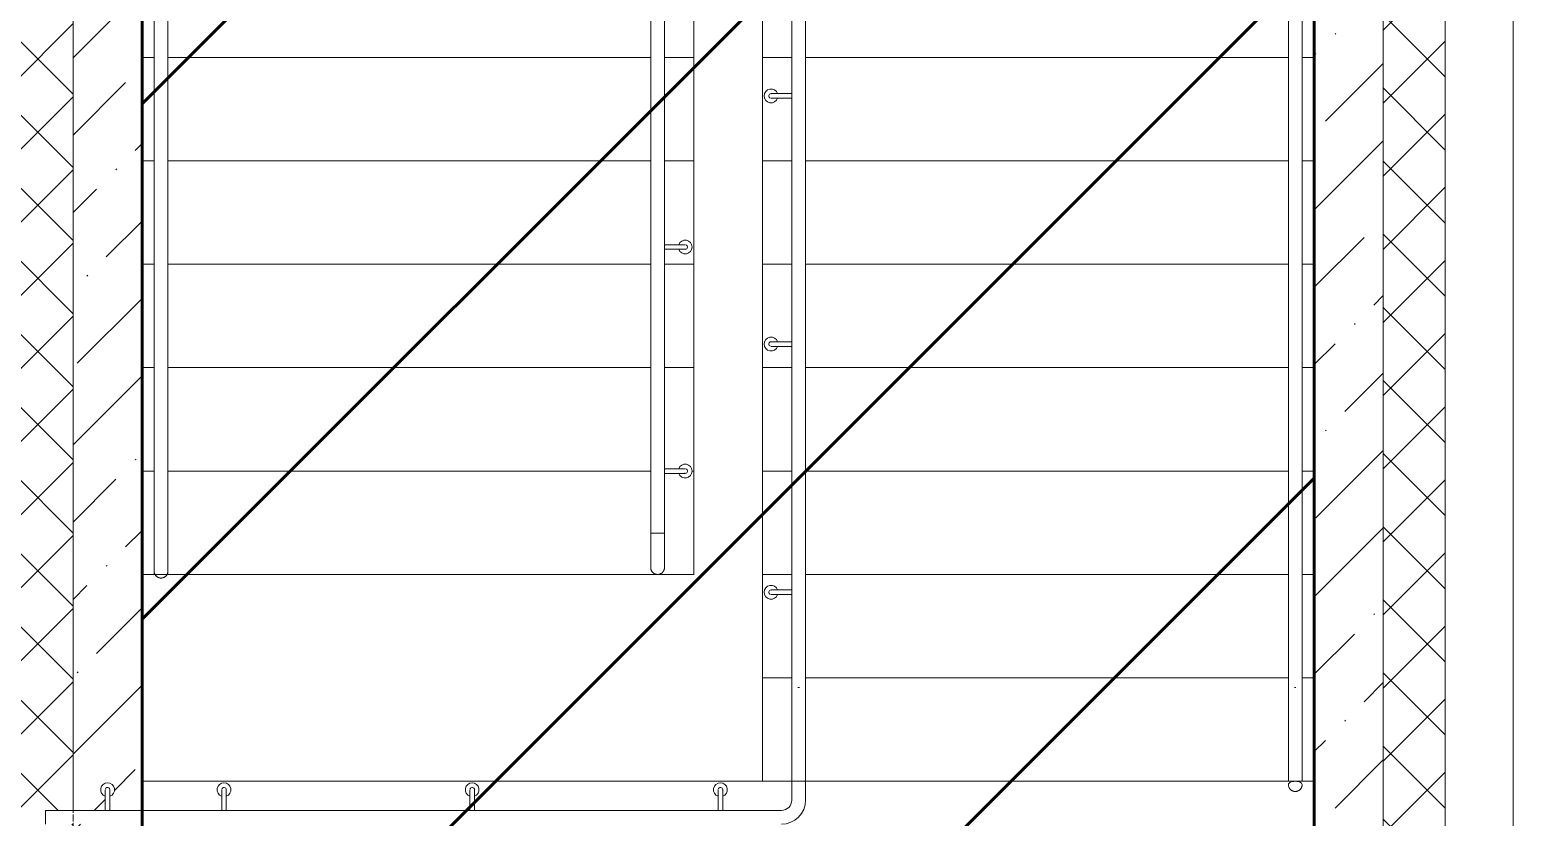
# Model space of a CAD drawing. Header units: millimetres. Extents: x -56773 to 323062, y -262288 to 76460.
# Drawn here: x 77701 to 82005, y -245513 to -243228 of the extents above; entities that cross this region are included whole.
import ezdxf

# ---------------------------------------------------------------- set-up
doc = ezdxf.new("R2010")
doc.units = ezdxf.units.MM
doc.linetypes.add('ADSK_Линия сетки', pattern=[25, 20, -2.5, 0, -2.5])
for name, color, linetype, lineweight in [('1.1) Шлифовка потолка', 5, 'Continuous', 60), ('Лестницы', 7, 'Continuous', 9), ('Ограждение', 7, 'Continuous', 9), ('Оси', 7, 'Continuous', 9), ('Панели витража', 7, 'Continuous', 9), ('Стены наружные', 7, 'Continuous', 18), ('Стены несущие', 7, 'Continuous', 30), ('Стены отделка', 7, 'Continuous', 30)]:
    doc.layers.add(name, color=color, linetype=linetype, lineweight=lineweight)
pattern_1 = [(45, (69027.24, -250313.7), (84.1895, 308.696), [396.875, -79.375, 3.353, -76.022])]
pattern_2 = [(45, (69027.24, -250313.7), (-106.066, 106.066), []), (135, (69027.24, -250313.7), (-106.066, -106.066), [])]

# ---------------------------------------------------------------- blocks, each defined once
blk = doc.blocks.new('Ограждение - D40 доп поручень 700-V51-План выхода на кровлю_')
at = {"layer": 'Ограждение'}
for p, q in [((-26.7, 6.7), (-60.9, 6.7)), ((-60, -6.7), (-26.7, -6.7)), ((-26.7, -6.7), (-20, -6.7))]:
    blk.add_line(p, q, dxfattribs=at)
at = {"layer": 'Ограждение', "flags": 128}
for points in [[(0, 6.7), (0, 6.7), (-0.1, 6.7), (-0.2, 6.7), (-0.3, 6.7), (-0.5, 6.7), (-0.8, 6.7), (-1, 6.7), (-1.4, 6.7), (-1.7, 6.7), (-2.1, 6.7), (-2.5, 6.7), (-3, 6.7), (-3.5, 6.7), (-4.1, 6.7), (-4.7, 6.7), (-5.3, 6.7), (-5.9, 6.7), (-6.6, 6.7), (-7.3, 6.7), (-8.1, 6.7), (-8.9, 6.7), (-9.7, 6.7), (-10.5, 6.7), (-11.4, 6.7), (-12.3, 6.7), (-13.2, 6.7), (-14.1, 6.7), (-15, 6.7), (-16, 6.7), (-17, 6.7), (-18, 6.7), (-19, 6.7), (-20, 6.7), (-21.1, 6.7), (-22.1, 6.7), (-23.2, 6.7), (-24.2, 6.7), (-25.3, 6.7), (-26.4, 6.7), (-26.7, 6.7)], [(-26.7, -6.7), (-25.6, -6.7), (-24.5, -6.7), (-23.5, -6.7), (-22.4, -6.7), (-21.4, -6.7), (-20.3, -6.7), (-19.3, -6.7), (-18.3, -6.7), (-17.3, -6.7), (-16.3, -6.7), (-15.3, -6.7), (-14.4, -6.7), (-13.4, -6.7), (-12.5, -6.7), (-11.6, -6.7), (-10.7, -6.7), (-9.9, -6.7), (-9.1, -6.7), (-8.3, -6.7), (-7.5, -6.7), (-6.8, -6.7), (-6.1, -6.7), (-5.5, -6.7), (-4.8, -6.7), (-4.2, -6.7), (-3.7, -6.7), (-3.1, -6.7), (-2.7, -6.7), (-2.2, -6.7), (-1.8, -6.7), (-1.4, -6.7), (-1.1, -6.7), (-0.8, -6.7), (-0.6, -6.7), (-0.4, -6.7), (-0.2, -6.7), (-0.1, -6.7), (0, -6.7), (0, -6.7)]]:
    blk.add_lwpolyline(points, dxfattribs=at)
at = {"layer": 'Ограждение'}
for radius, start, end in [(20, 360, 160.3657), (6.67, 90, 105), (6.67, 285, 90), (20, 199.6343, 360)]:
    blk.add_arc((0, 0), radius, start, end, dxfattribs=at)
blk = doc.blocks.new('Ограждение - D40 доп поручень 700-V52-План выхода на кровлю_')
at = {"layer": 'Ограждение'}
for p, q in [((-26.7, 6.7), (-60, 6.7)), ((-60, -6.7), (-26.7, -6.7))]:
    blk.add_line(p, q, dxfattribs=at)
at = {"layer": 'Ограждение', "flags": 128}
for points in [[(0, 6.7), (0, 6.7), (-0.1, 6.7), (-0.2, 6.7), (-0.3, 6.7), (-0.5, 6.7), (-0.8, 6.7), (-1, 6.7), (-1.4, 6.7), (-1.7, 6.7), (-2.1, 6.7), (-2.5, 6.7), (-3, 6.7), (-3.5, 6.7), (-4.1, 6.7), (-4.7, 6.7), (-5.3, 6.7), (-5.9, 6.7), (-6.6, 6.7), (-7.3, 6.7), (-8.1, 6.7), (-8.9, 6.7), (-9.7, 6.7), (-10.5, 6.7), (-11.4, 6.7), (-12.3, 6.7), (-13.2, 6.7), (-14.1, 6.7), (-15, 6.7), (-16, 6.7), (-17, 6.7), (-18, 6.7), (-19, 6.7), (-20, 6.7), (-21.1, 6.7), (-22.1, 6.7), (-23.2, 6.7), (-24.2, 6.7), (-25.3, 6.7), (-26.4, 6.7), (-26.7, 6.7)], [(-26.7, -6.7), (-25.6, -6.7), (-24.5, -6.7), (-23.5, -6.7), (-22.4, -6.7), (-21.4, -6.7), (-20.3, -6.7), (-19.3, -6.7), (-18.3, -6.7), (-17.3, -6.7), (-16.3, -6.7), (-15.3, -6.7), (-14.4, -6.7), (-13.4, -6.7), (-12.5, -6.7), (-11.6, -6.7), (-10.7, -6.7), (-9.9, -6.7), (-9.1, -6.7), (-8.3, -6.7), (-7.5, -6.7), (-6.8, -6.7), (-6.1, -6.7), (-5.5, -6.7), (-4.8, -6.7), (-4.2, -6.7), (-3.7, -6.7), (-3.1, -6.7), (-2.7, -6.7), (-2.2, -6.7), (-1.8, -6.7), (-1.4, -6.7), (-1.1, -6.7), (-0.8, -6.7), (-0.6, -6.7), (-0.4, -6.7), (-0.2, -6.7), (-0.1, -6.7), (0, -6.7), (0, -6.7)]]:
    blk.add_lwpolyline(points, dxfattribs=at)
at = {"layer": 'Ограждение'}
for radius, start, end in [(20, 360, 160.3657), (6.67, 90, 105), (6.67, 31.8122, 90), (6.67, 285, 30), (20, 199.6343, 360)]:
    blk.add_arc((0, 0), radius, start, end, dxfattribs=at)
blk = doc.blocks.new('Ограждение - D40 доп поручень 700-V46-План выхода на кровлю_')
at = {"layer": 'Ограждение'}
for p, q in [((-26.7, 6.7), (-60, 6.7)), ((-60, -6.7), (-26.7, -6.7)), ((-26.7, -6.7), (-20, -6.7))]:
    blk.add_line(p, q, dxfattribs=at)
at = {"layer": 'Ограждение', "flags": 128}
for points in [[(0, 6.7), (0, 6.7), (-0.1, 6.7), (-0.2, 6.7), (-0.3, 6.7), (-0.5, 6.7), (-0.8, 6.7), (-1, 6.7), (-1.4, 6.7), (-1.7, 6.7), (-2.1, 6.7), (-2.5, 6.7), (-3, 6.7), (-3.5, 6.7), (-4.1, 6.7), (-4.7, 6.7), (-5.3, 6.7), (-5.9, 6.7), (-6.6, 6.7), (-7.3, 6.7), (-8.1, 6.7), (-8.9, 6.7), (-9.7, 6.7), (-10.5, 6.7), (-11.4, 6.7), (-12.3, 6.7), (-13.2, 6.7), (-14.1, 6.7), (-15, 6.7), (-16, 6.7), (-17, 6.7), (-18, 6.7), (-19, 6.7), (-20, 6.7), (-21.1, 6.7), (-22.1, 6.7), (-23.2, 6.7), (-24.2, 6.7), (-25.3, 6.7), (-26.4, 6.7), (-26.7, 6.7)], [(-26.7, -6.7), (-25.6, -6.7), (-24.5, -6.7), (-23.5, -6.7), (-22.4, -6.7), (-21.4, -6.7), (-20.3, -6.7), (-19.3, -6.7), (-18.3, -6.7), (-17.3, -6.7), (-16.3, -6.7), (-15.3, -6.7), (-14.4, -6.7), (-13.4, -6.7), (-12.5, -6.7), (-11.6, -6.7), (-10.7, -6.7), (-9.9, -6.7), (-9.1, -6.7), (-8.3, -6.7), (-7.5, -6.7), (-6.8, -6.7), (-6.1, -6.7), (-5.5, -6.7), (-4.8, -6.7), (-4.2, -6.7), (-3.7, -6.7), (-3.1, -6.7), (-2.7, -6.7), (-2.2, -6.7), (-1.8, -6.7), (-1.4, -6.7), (-1.1, -6.7), (-0.8, -6.7), (-0.6, -6.7), (-0.4, -6.7), (-0.2, -6.7), (-0.1, -6.7), (0, -6.7), (0, -6.7)]]:
    blk.add_lwpolyline(points, dxfattribs=at)
at = {"layer": 'Ограждение'}
for radius, start, end in [(20, 360, 160.3657), (6.67, 90, 105), (6.67, 285, 90), (20, 199.6343, 360)]:
    blk.add_arc((0, 0), radius, start, end, dxfattribs=at)
blk = doc.blocks.new('Ограждение - D40 доп поручень 700-3275317-План выхода на кровлю_')
at = {"layer": 'Ограждение'}
for p, q in [((-26.7, 6.7), (-60, 6.7)), ((-60, -6.7), (-26.7, -6.7)), ((-26.7, -6.7), (-20, -6.7))]:
    blk.add_line(p, q, dxfattribs=at)
at = {"layer": 'Ограждение', "flags": 128}
for points in [[(0, 6.7), (0, 6.7), (-0.1, 6.7), (-0.2, 6.7), (-0.3, 6.7), (-0.5, 6.7), (-0.8, 6.7), (-1, 6.7), (-1.4, 6.7), (-1.7, 6.7), (-2.1, 6.7), (-2.5, 6.7), (-3, 6.7), (-3.5, 6.7), (-4.1, 6.7), (-4.7, 6.7), (-5.3, 6.7), (-5.9, 6.7), (-6.6, 6.7), (-7.3, 6.7), (-8.1, 6.7), (-8.9, 6.7), (-9.7, 6.7), (-10.5, 6.7), (-11.4, 6.7), (-12.3, 6.7), (-13.2, 6.7), (-14.1, 6.7), (-15, 6.7), (-16, 6.7), (-17, 6.7), (-18, 6.7), (-19, 6.7), (-20, 6.7), (-21.1, 6.7), (-22.1, 6.7), (-23.2, 6.7), (-24.2, 6.7), (-25.3, 6.7), (-26.4, 6.7), (-26.7, 6.7)], [(-26.7, -6.7), (-25.6, -6.7), (-24.5, -6.7), (-23.5, -6.7), (-22.4, -6.7), (-21.4, -6.7), (-20.3, -6.7), (-19.3, -6.7), (-18.3, -6.7), (-17.3, -6.7), (-16.3, -6.7), (-15.3, -6.7), (-14.4, -6.7), (-13.4, -6.7), (-12.5, -6.7), (-11.6, -6.7), (-10.7, -6.7), (-9.9, -6.7), (-9.1, -6.7), (-8.3, -6.7), (-7.5, -6.7), (-6.8, -6.7), (-6.1, -6.7), (-5.5, -6.7), (-4.8, -6.7), (-4.2, -6.7), (-3.7, -6.7), (-3.1, -6.7), (-2.7, -6.7), (-2.2, -6.7), (-1.8, -6.7), (-1.4, -6.7), (-1.1, -6.7), (-0.8, -6.7), (-0.6, -6.7), (-0.4, -6.7), (-0.2, -6.7), (-0.1, -6.7), (0, -6.7), (0, -6.7)]]:
    blk.add_lwpolyline(points, dxfattribs=at)
at = {"layer": 'Ограждение'}
for radius, start, end in [(20, 360, 160.3657), (6.67, 90, 105), (6.67, 285, 90), (20, 199.6343, 360)]:
    blk.add_arc((0, 0), radius, start, end, dxfattribs=at)
blk = doc.blocks.new('Ограждение - D40 доп поручень 700-3275319-План выхода на кровлю_')
at = {"layer": 'Ограждение'}
for p, q in [((-26.7, 6.7), (-60, 6.7)), ((-60, -6.7), (-26.7, -6.7)), ((-26.7, -6.7), (-20, -6.7))]:
    blk.add_line(p, q, dxfattribs=at)
at = {"layer": 'Ограждение', "flags": 128}
for points in [[(0, 6.7), (0, 6.7), (-0.1, 6.7), (-0.2, 6.7), (-0.3, 6.7), (-0.5, 6.7), (-0.8, 6.7), (-1, 6.7), (-1.4, 6.7), (-1.7, 6.7), (-2.1, 6.7), (-2.5, 6.7), (-3, 6.7), (-3.5, 6.7), (-4.1, 6.7), (-4.7, 6.7), (-5.3, 6.7), (-5.9, 6.7), (-6.6, 6.7), (-7.3, 6.7), (-8.1, 6.7), (-8.9, 6.7), (-9.7, 6.7), (-10.5, 6.7), (-11.4, 6.7), (-12.3, 6.7), (-13.2, 6.7), (-14.1, 6.7), (-15, 6.7), (-16, 6.7), (-17, 6.7), (-18, 6.7), (-19, 6.7), (-20, 6.7), (-21.1, 6.7), (-22.1, 6.7), (-23.2, 6.7), (-24.2, 6.7), (-25.3, 6.7), (-26.4, 6.7), (-26.7, 6.7)], [(-26.7, -6.7), (-25.6, -6.7), (-24.5, -6.7), (-23.5, -6.7), (-22.4, -6.7), (-21.4, -6.7), (-20.3, -6.7), (-19.3, -6.7), (-18.3, -6.7), (-17.3, -6.7), (-16.3, -6.7), (-15.3, -6.7), (-14.4, -6.7), (-13.4, -6.7), (-12.5, -6.7), (-11.6, -6.7), (-10.7, -6.7), (-9.9, -6.7), (-9.1, -6.7), (-8.3, -6.7), (-7.5, -6.7), (-6.8, -6.7), (-6.1, -6.7), (-5.5, -6.7), (-4.8, -6.7), (-4.2, -6.7), (-3.7, -6.7), (-3.1, -6.7), (-2.7, -6.7), (-2.2, -6.7), (-1.8, -6.7), (-1.4, -6.7), (-1.1, -6.7), (-0.8, -6.7), (-0.6, -6.7), (-0.4, -6.7), (-0.2, -6.7), (-0.1, -6.7), (0, -6.7), (0, -6.7)]]:
    blk.add_lwpolyline(points, dxfattribs=at)
at = {"layer": 'Ограждение'}
for radius, start, end in [(20, 360, 160.3657), (6.67, 90, 105), (6.67, 285, 90), (20, 199.6343, 360)]:
    blk.add_arc((0, 0), radius, start, end, dxfattribs=at)
blk = doc.blocks.new('Ограждение - D40 доп поручень 700-3275311-План выхода на кровлю_')
at = {"layer": 'Ограждение'}
for p, q in [((-26.7, 6.7), (-60, 6.7)), ((-60, -6.7), (-26.7, -6.7)), ((-26.7, -6.7), (-20, -6.7))]:
    blk.add_line(p, q, dxfattribs=at)
at = {"layer": 'Ограждение', "flags": 128}
for points in [[(0, 6.7), (0, 6.7), (-0.1, 6.7), (-0.2, 6.7), (-0.3, 6.7), (-0.5, 6.7), (-0.8, 6.7), (-1, 6.7), (-1.4, 6.7), (-1.7, 6.7), (-2.1, 6.7), (-2.5, 6.7), (-3, 6.7), (-3.5, 6.7), (-4.1, 6.7), (-4.7, 6.7), (-5.3, 6.7), (-5.9, 6.7), (-6.6, 6.7), (-7.3, 6.7), (-8.1, 6.7), (-8.9, 6.7), (-9.7, 6.7), (-10.5, 6.7), (-11.4, 6.7), (-12.3, 6.7), (-13.2, 6.7), (-14.1, 6.7), (-15, 6.7), (-16, 6.7), (-17, 6.7), (-18, 6.7), (-19, 6.7), (-20, 6.7), (-21.1, 6.7), (-22.1, 6.7), (-23.2, 6.7), (-24.2, 6.7), (-25.3, 6.7), (-26.4, 6.7), (-26.7, 6.7)], [(-26.7, -6.7), (-25.6, -6.7), (-24.5, -6.7), (-23.5, -6.7), (-22.4, -6.7), (-21.4, -6.7), (-20.3, -6.7), (-19.3, -6.7), (-18.3, -6.7), (-17.3, -6.7), (-16.3, -6.7), (-15.3, -6.7), (-14.4, -6.7), (-13.4, -6.7), (-12.5, -6.7), (-11.6, -6.7), (-10.7, -6.7), (-9.9, -6.7), (-9.1, -6.7), (-8.3, -6.7), (-7.5, -6.7), (-6.8, -6.7), (-6.1, -6.7), (-5.5, -6.7), (-4.8, -6.7), (-4.2, -6.7), (-3.7, -6.7), (-3.1, -6.7), (-2.7, -6.7), (-2.2, -6.7), (-1.8, -6.7), (-1.4, -6.7), (-1.1, -6.7), (-0.8, -6.7), (-0.6, -6.7), (-0.4, -6.7), (-0.2, -6.7), (-0.1, -6.7), (0, -6.7), (0, -6.7)]]:
    blk.add_lwpolyline(points, dxfattribs=at)
at = {"layer": 'Ограждение'}
for radius, start, end in [(20, 360, 160.3657), (6.67, 90, 105), (6.67, 285, 90), (20, 199.6343, 360)]:
    blk.add_arc((0, 0), radius, start, end, dxfattribs=at)
blk = doc.blocks.new('Ограждение - D40 доп поручень 700-V45-План выхода на кровлю_')
at = {"layer": 'Ограждение'}
for p, q in [((-26.7, 6.7), (-60, 6.7)), ((-60, -6.7), (-26.7, -6.7)), ((-26.7, -6.7), (-20, -6.7))]:
    blk.add_line(p, q, dxfattribs=at)
at = {"layer": 'Ограждение', "flags": 128}
for points in [[(0, 6.7), (0, 6.7), (-0.1, 6.7), (-0.2, 6.7), (-0.3, 6.7), (-0.5, 6.7), (-0.8, 6.7), (-1, 6.7), (-1.4, 6.7), (-1.7, 6.7), (-2.1, 6.7), (-2.5, 6.7), (-3, 6.7), (-3.5, 6.7), (-4.1, 6.7), (-4.7, 6.7), (-5.3, 6.7), (-5.9, 6.7), (-6.6, 6.7), (-7.3, 6.7), (-8.1, 6.7), (-8.9, 6.7), (-9.7, 6.7), (-10.5, 6.7), (-11.4, 6.7), (-12.3, 6.7), (-13.2, 6.7), (-14.1, 6.7), (-15, 6.7), (-16, 6.7), (-17, 6.7), (-18, 6.7), (-19, 6.7), (-20, 6.7), (-21.1, 6.7), (-22.1, 6.7), (-23.2, 6.7), (-24.2, 6.7), (-25.3, 6.7), (-26.4, 6.7), (-26.7, 6.7)], [(-26.7, -6.7), (-25.6, -6.7), (-24.5, -6.7), (-23.5, -6.7), (-22.4, -6.7), (-21.4, -6.7), (-20.3, -6.7), (-19.3, -6.7), (-18.3, -6.7), (-17.3, -6.7), (-16.3, -6.7), (-15.3, -6.7), (-14.4, -6.7), (-13.4, -6.7), (-12.5, -6.7), (-11.6, -6.7), (-10.7, -6.7), (-9.9, -6.7), (-9.1, -6.7), (-8.3, -6.7), (-7.5, -6.7), (-6.8, -6.7), (-6.1, -6.7), (-5.5, -6.7), (-4.8, -6.7), (-4.2, -6.7), (-3.7, -6.7), (-3.1, -6.7), (-2.7, -6.7), (-2.2, -6.7), (-1.8, -6.7), (-1.4, -6.7), (-1.1, -6.7), (-0.8, -6.7), (-0.6, -6.7), (-0.4, -6.7), (-0.2, -6.7), (-0.1, -6.7), (0, -6.7), (0, -6.7)]]:
    blk.add_lwpolyline(points, dxfattribs=at)
at = {"layer": 'Ограждение'}
for radius, start, end in [(20, 360, 160.3657), (6.67, 90, 105), (6.67, 285, 90), (20, 199.6343, 360)]:
    blk.add_arc((0, 0), radius, start, end, dxfattribs=at)
blk = doc.blocks.new('Ограждение - Ограждение-3082659-План выхода на кровлю_')
at = {"extrusion": (0, 0, -1), "zscale": -1}
for name, p in [('Ограждение - D40 доп поручень 700-3275317-План выхода на кровлю_', (-10824.6, 6893.4)), ('Ограждение - D40 доп поручень 700-3275319-План выхода на кровлю_', (-10824.6, 6173.4)), ('Ограждение - D40 доп поручень 700-3275311-План выхода на кровлю_', (-10824.6, 5453.4))]:
    blk.add_blockref(name, p, dxfattribs=at)
for name, p, rotation in [('Ограждение - D40 доп поручень 700-V46-План выхода на кровлю_', (-10575.4, 6455), 180), ('Ограждение - D40 доп поручень 700-V51-План выхода на кровлю_', (-10575.4, 5805), 180), ('Ограждение - D40 доп поручень 700-V52-План выхода на кровлю_', (-8900, 4880.4), 90.0000000000001), ('Ограждение - D40 доп поручень 700-V45-План выхода на кровлю_', (-9237.6, 4880.4), 90.0000000000001), ('Ограждение - D40 доп поручень 700-V45-План выхода на кровлю_', (-9957.6, 4880.4), 90.0000000000001), ('Ограждение - D40 доп поручень 700-V45-План выхода на кровлю_', (-10677.6, 4880.4), 90.0000000000001)]:
    blk.add_blockref(name, p, dxfattribs=dict(at, rotation=rotation))
blk = doc.blocks.new('Системная панель - 1_Алюминиевая панель RAL 1013-1387244-План выхода на кровлю_')
at = {"layer": 'Панели витража', "lineweight": 18}
blk.add_line((4390, 2.5), (-4390, 2.5), dxfattribs=at)
blk = doc.blocks.new('Тип перил - Перила_Внутренний_-3275139-План выхода на кровлю_')
at = {"layer": 'Ограждение'}
for p, q in [((9035, 9403.4), (9035, 5505)), ((9075, 5505), (9075, 9403.4)), ((12325, 9405), (12325, 5136.2)), ((12365, 5136.2), (12365, 9405)), ((12342.9, 5177.5), (12347.1, 5177.5))]:
    blk.add_line(p, q, dxfattribs=at)
at = {"layer": 'Ограждение', "flags": 128}
blk.add_lwpolyline([(9057, 5505), (9055, 5505), (9053, 5505)], dxfattribs=at)
blk = doc.blocks.new('Тип перил - D40-V60-План выхода на кровлю_')
at = {"layer": 'Ограждение', "flags": 128}
for points in [[(9035, 5514.6), (9035.1, 5513), (9035.3, 5511.3), (9035.6, 5509.8), (9036, 5508.3), (9036.6, 5506.9), (9037.2, 5505.6), (9037.8, 5504.4), (9038.5, 5503.3), (9039.2, 5502.3), (9040, 5501.4), (9040.7, 5500.6), (9041.4, 5499.9), (9042.1, 5499.3), (9042.8, 5498.8), (9043.5, 5498.3), (9044.1, 5497.8), (9044.8, 5497.4), (9045.4, 5497.1), (9046, 5496.8), (9046.5, 5496.5), (9047.1, 5496.2), (9047.6, 5496), (9048.1, 5495.8), (9048.6, 5495.7), (9049.1, 5495.5), (9049.6, 5495.4), (9050, 5495.2), (9050.5, 5495.1), (9050.9, 5495), (9051.3, 5494.9), (9051.7, 5494.9), (9052.1, 5494.8), (9052.5, 5494.8), (9052.9, 5494.7), (9053.3, 5494.7), (9053.7, 5494.6), (9054.1, 5494.6), (9054.5, 5494.6), (9054.9, 5494.6), (9055, 5494.6)], [(9075, 5514.6), (9074.9, 5513), (9074.7, 5511.3), (9074.4, 5509.8), (9074, 5508.3), (9073.4, 5506.9), (9072.8, 5505.6), (9072.2, 5504.4), (9071.5, 5503.3), (9070.8, 5502.3), (9070, 5501.4), (9069.3, 5500.6), (9068.6, 5499.9), (9067.9, 5499.3), (9067.2, 5498.8), (9066.5, 5498.3), (9065.9, 5497.8), (9065.2, 5497.4), (9064.6, 5497.1), (9064, 5496.8), (9063.5, 5496.5), (9062.9, 5496.2), (9062.4, 5496), (9061.9, 5495.8), (9061.4, 5495.7), (9060.9, 5495.5), (9060.4, 5495.4), (9060, 5495.2), (9059.5, 5495.1), (9059.1, 5495), (9058.7, 5494.9), (9058.3, 5494.9), (9057.9, 5494.8), (9057.5, 5494.8), (9057.1, 5494.7), (9056.7, 5494.7), (9056.3, 5494.6), (9055.9, 5494.6), (9055.5, 5494.6), (9055.1, 5494.6), (9055, 5494.6)]]:
    blk.add_lwpolyline(points, dxfattribs=at)
blk = doc.blocks.new('Тип перил - Перила_Внутренний_-V61-План выхода на кровлю_')
at = {"layer": 'Ограждение'}
for p, q in [((9035, 5505), (9035, 9393.7)), ((9075, 5505), (9075, 9393.7)), ((12325, 9405), (12325, 4905)), ((12365, 9405), (12365, 4905)), ((9035, 5505), (9075, 5505)), ((12365, 4905), (12325, 4905))]:
    blk.add_line(p, q, dxfattribs=at)
blk = doc.blocks.new('Тип перил - D40-V62-План выхода на кровлю_')
at = {"layer": 'Ограждение'}
blk.add_line((9047.6, 5496), (9048.1, 5495.8), dxfattribs=at)
at = {"layer": 'Ограждение', "flags": 128}
for points in [[(9037.8, 5504.4), (9038.5, 5503.3), (9039.2, 5502.3), (9040, 5501.4), (9040.7, 5500.6), (9041.4, 5499.9), (9042.1, 5499.3), (9042.8, 5498.8), (9043.5, 5498.3), (9044.1, 5497.8), (9044.8, 5497.4), (9045.4, 5497.1), (9046, 5496.8), (9046.5, 5496.5), (9047.1, 5496.2)], [(9050.5, 5495.1), (9050.9, 5495), (9051.3, 5494.9), (9051.7, 5494.9), (9052.1, 5494.8), (9052.5, 5494.8), (9052.9, 5494.7), (9053.3, 5494.7), (9053.7, 5494.6), (9054.1, 5494.6), (9054.5, 5494.6), (9054.9, 5494.6), (9055, 5494.6)], [(9072.2, 5504.4), (9071.5, 5503.3), (9070.8, 5502.3), (9070, 5501.4), (9069.3, 5500.6), (9068.6, 5499.9), (9067.9, 5499.3), (9067.2, 5498.8), (9066.5, 5498.3), (9065.9, 5497.8), (9065.2, 5497.4), (9064.6, 5497.1), (9064, 5496.8), (9063.5, 5496.5), (9062.9, 5496.2), (9062.4, 5496), (9061.9, 5495.8), (9061.4, 5495.7), (9060.9, 5495.5), (9060.4, 5495.4), (9060, 5495.2), (9059.5, 5495.1), (9059.1, 5495), (9058.7, 5494.9), (9058.3, 5494.9), (9057.9, 5494.8), (9057.5, 5494.8), (9057.1, 5494.7), (9056.7, 5494.7), (9056.3, 5494.6), (9055.9, 5494.6), (9055.5, 5494.6), (9055.1, 5494.6), (9055, 5494.6)]]:
    blk.add_lwpolyline(points, dxfattribs=at)
blk = doc.blocks.new('Тип перил - D40-V59-План выхода на кровлю_')
at = {"layer": 'Ограждение', "flags": 128}
for points in [[(45525, 4895.3), (45525.1, 4893.7), (45525.3, 4892), (45525.6, 4890.5), (45526, 4889), (45526.6, 4887.6), (45527.2, 4886.3), (45527.8, 4885.1), (45528.5, 4884), (45529.2, 4883), (45530, 4882.1), (45530.7, 4881.4), (45531.4, 4880.7), (45532.1, 4880), (45532.8, 4879.5), (45533.5, 4879), (45534.1, 4878.5), (45534.8, 4878.2), (45535.4, 4877.8), (45536, 4877.5), (45536.5, 4877.2), (45537.1, 4877), (45537.6, 4876.8), (45538.1, 4876.6), (45538.6, 4876.4), (45539.1, 4876.2), (45539.6, 4876.1), (45540, 4876), (45540.5, 4875.9), (45540.9, 4875.8), (45541.3, 4875.7), (45541.7, 4875.6), (45542.1, 4875.5), (45542.5, 4875.5), (45542.9, 4875.4), (45543.3, 4875.4), (45543.7, 4875.4), (45544.1, 4875.3), (45544.5, 4875.3), (45544.9, 4875.3), (45545, 4875.3)], [(45565, 4895.3), (45564.9, 4893.7), (45564.7, 4892), (45564.4, 4890.5), (45564, 4889), (45563.4, 4887.6), (45562.8, 4886.3), (45562.2, 4885.1), (45561.5, 4884), (45560.8, 4883), (45560, 4882.1), (45559.3, 4881.4), (45558.6, 4880.7), (45557.9, 4880), (45557.2, 4879.5), (45556.5, 4879), (45555.9, 4878.5), (45555.2, 4878.2), (45554.6, 4877.8), (45554, 4877.5), (45553.5, 4877.2), (45552.9, 4877), (45552.4, 4876.8), (45551.9, 4876.6), (45551.4, 4876.4), (45550.9, 4876.2), (45550.4, 4876.1), (45550, 4876), (45549.5, 4875.9), (45549.1, 4875.8), (45548.7, 4875.7), (45548.3, 4875.6), (45547.9, 4875.5), (45547.5, 4875.5), (45547.1, 4875.4), (45546.7, 4875.4), (45546.3, 4875.4), (45545.9, 4875.3), (45545.5, 4875.3), (45545.1, 4875.3), (45545, 4875.3)]]:
    blk.add_lwpolyline(points, dxfattribs=at)
at = {"layer": 'Ограждение'}
for start_param, end_param in [(1.570796, 3.343169), (6.103881, 7.853982)]:
    blk.add_ellipse((45545, 4895.3), major_axis=(20, 0), ratio=0.481919, start_param=start_param, end_param=end_param, dxfattribs=at)
blk = doc.blocks.new('Тип верхнего поручня - Верхний поручень_Внутренний_-3275219-План выхода на кровлю_')
at = {"layer": 'Ограждение'}
for p, q in [((10884.6, 9494), (10884.6, 5136.2)), ((10924.6, 5136.2), (10924.6, 9494)), ((10475.4, 9403.4), (10475.4, 5825.9)), ((10515.4, 5825.9), (10515.4, 9403.4)), ((10475.4, 5792.1), (10475.4, 5625)), ((10515.4, 5625), (10515.4, 5792.1)), ((10497.7, 5625), (10493.1, 5625)), ((10906.7, 5177.5), (10902.5, 5177.5))]:
    blk.add_line(p, q, dxfattribs=at)
at = {"layer": 'Ограждение', "flags": 128}
for points in [[(10475.4, 5792.1), (10475.4, 5794.9), (10475.4, 5797.7), (10475.4, 5800.5), (10475.4, 5803.3), (10475.4, 5806), (10475.4, 5808.8), (10475.4, 5811.5), (10475.4, 5814.1), (10475.4, 5816.8), (10475.4, 5819.4), (10475.4, 5821.9), (10475.4, 5824.5), (10475.4, 5825.9)], [(10515.4, 5825.9), (10515.4, 5823.4), (10515.4, 5820.9), (10515.4, 5818.3), (10515.4, 5815.7), (10515.4, 5813), (10515.4, 5810.3), (10515.4, 5807.6), (10515.4, 5804.9), (10515.4, 5802.1), (10515.4, 5799.3), (10515.4, 5796.5), (10515.4, 5793.7), (10515.4, 5792.1)]]:
    blk.add_lwpolyline(points, dxfattribs=at)
blk = doc.blocks.new('Тип верхнего поручня - D40 шаг 200-V64-План выхода на кровлю_')
at = {"layer": 'Ограждение'}
for p, q in [((0, 0), (0, 2.3)), ((0, -2.3), (0, 0))]:
    blk.add_line(p, q, dxfattribs=at)
at = {"layer": 'Ограждение', "flags": 128}
for points in [[(0, 20), (4, 20), (8, 20), (12, 20), (15.9, 20), (19.9, 20), (23.8, 20), (27.6, 20), (31.5, 20), (35.2, 20), (38.9, 20), (42.6, 20), (46.2, 20), (49.7, 20), (53.1, 20), (56.5, 20), (59.7, 20), (62.9, 20), (65.9, 20), (68.9, 20), (71.7, 20), (74.5, 20), (77.1, 20), (79.6, 20), (81.9, 20), (84.1, 20), (86.2, 20), (88.2, 20), (90, 20), (91.7, 20), (93.2, 20), (94.6, 20), (95.8, 20), (96.9, 20), (97.8, 20), (98.5, 20), (99.1, 20), (99.6, 20), (99.9, 20), (100, 20), (100, 20)], [(100, 20), (99.9, 20), (99.7, 20), (99.3, 20), (98.7, 20), (98, 20), (97.1, 20), (96.1, 20), (94.9, 20), (93.6, 20), (92.1, 20), (90.5, 20), (88.7, 20), (86.8, 20), (84.7, 20), (82.5, 20), (80.2, 20), (77.8, 20), (75.2, 20), (72.5, 20), (69.7, 20), (66.7, 20), (63.7, 20), (60.6, 20), (57.4, 20), (54, 20), (50.6, 20), (47.1, 20), (43.6, 20), (39.9, 20), (36.2, 20), (32.5, 20), (28.7, 20), (24.8, 20), (20.9, 20), (17, 20), (13, 20), (9.1, 20), (5.1, 20), (1.1, 20), (0, 20)], [(100, 20), (100.8, 20), (101.6, 19.9), (102.4, 19.9), (103.2, 19.7), (104, 19.6), (104.8, 19.4), (105.5, 19.2), (106.3, 19), (107, 18.7), (107.8, 18.4), (108.5, 18.1), (109.2, 17.7), (109.9, 17.4), (110.6, 16.9), (111.3, 16.5), (111.9, 16), (112.6, 15.6), (113.2, 15), (113.8, 14.5), (114.3, 13.9), (114.9, 13.3), (115.4, 12.7), (115.9, 12.1), (116.4, 11.5), (116.8, 10.8), (117.2, 10.1), (117.6, 9.4), (118, 8.7), (118.3, 8), (118.6, 7.2), (118.9, 6.5), (119.2, 5.7), (119.4, 5), (119.6, 4.2), (119.7, 3.4), (119.8, 2.6), (119.9, 1.8), (120, 1), (120, 0.2), (120, 0)], [(120, 0), (120, -0.8), (119.9, -1.6), (119.9, -2.4), (119.7, -3.2), (119.6, -4), (119.4, -4.8), (119.2, -5.5), (119, -6.3), (118.7, -7), (118.4, -7.8), (118.1, -8.5), (117.7, -9.2), (117.4, -9.9), (116.9, -10.6), (116.5, -11.3), (116, -11.9), (115.6, -12.6), (115, -13.2), (114.5, -13.8), (113.9, -14.3), (113.3, -14.9), (112.7, -15.4), (112.1, -15.9), (111.5, -16.4), (110.8, -16.8), (110.1, -17.2), (109.4, -17.6), (108.7, -18), (108, -18.3), (107.2, -18.6), (106.5, -18.9), (105.7, -19.2), (105, -19.4), (104.2, -19.6), (103.4, -19.7), (102.6, -19.8), (101.8, -19.9), (101, -20), (100.2, -20), (100, -20)], [(0, -20), (4, -20), (8, -20), (12, -20), (15.9, -20), (19.9, -20), (23.8, -20), (27.6, -20), (31.5, -20), (35.2, -20), (38.9, -20), (42.6, -20), (46.2, -20), (49.7, -20), (53.1, -20), (56.5, -20), (59.7, -20), (62.9, -20), (65.9, -20), (68.9, -20), (71.7, -20), (74.5, -20), (77.1, -20), (79.6, -20), (81.9, -20), (84.1, -20), (86.2, -20), (88.2, -20), (90, -20), (91.7, -20), (93.2, -20), (94.6, -20), (95.8, -20), (96.9, -20), (97.8, -20), (98.5, -20), (99.1, -20), (99.6, -20), (99.9, -20), (100, -20), (100, -20)], [(100, -20), (99.9, -20), (99.7, -20), (99.3, -20), (98.7, -20), (98, -20), (97.1, -20), (96.1, -20), (94.9, -20), (93.6, -20), (92.1, -20), (90.5, -20), (88.7, -20), (86.8, -20), (84.7, -20), (82.5, -20), (80.2, -20), (77.8, -20), (75.2, -20), (72.5, -20), (69.7, -20), (66.7, -20), (63.7, -20), (60.6, -20), (57.4, -20), (54, -20), (50.6, -20), (47.1, -20), (43.6, -20), (39.9, -20), (36.2, -20), (32.5, -20), (28.7, -20), (24.8, -20), (20.9, -20), (17, -20), (13, -20), (9.1, -20), (5.1, -20), (1.1, -20), (0, -20)]]:
    blk.add_lwpolyline(points, dxfattribs=at)
blk = doc.blocks.new('Тип верхнего поручня - Верхний поручень_Внутренний_-V66-План выхода на кровлю_')
at = {"layer": 'Ограждение'}
for p, q in [((10884.6, 9483.7), (10884.6, 4916.2)), ((10924.6, 9483.7), (10924.6, 4916.2)), ((10475.4, 5816.2), (10475.4, 9393.7)), ((10515.4, 5816.2), (10515.4, 9393.7)), ((10475.4, 5792.1), (10475.4, 5816.2)), ((10515.4, 5792.1), (10515.4, 5816.2)), ((10475.4, 5625), (10475.4, 5792.1)), ((10515.4, 5625), (10515.4, 5792.1)), ((10475.4, 5625), (10515.4, 5625)), ((10884.6, 4916.2), (10884.6, 4892.1)), ((10924.6, 4916.2), (10924.6, 4892.1)), ((10884.6, 4892.1), (10884.6, 4850.4)), ((10924.6, 4892.1), (10924.6, 4850.4)), ((8720, 4780.4), (8720, 4820.4)), ((10854.6, 4820.4), (8720, 4820.4))]:
    blk.add_line(p, q, dxfattribs=at)
for radius in [30, 70]:
    blk.add_arc((10854.6, 4850.4), radius, 270, 0, dxfattribs=at)

msp = doc.modelspace()

# ---------------------------------------------------------------- hatches: boundary and pattern name
at = {"layer": '1.1) Шлифовка потолка', "transparency": 33554687}
h = msp.add_hatch(dxfattribs=at)
h.set_pattern_fill('ANSI31', color=256, scale=333)
h.paths.add_polyline_path([(78027.2448, -239308.7359), (81427.2448, -239308.7359), (81427.2448, -247508.7359), (78027.2448, -247508.7359)])
at = {"layer": 'Стены наружные', "lineweight": 9}
h = msp.add_hatch(dxfattribs=at)
h.set_pattern_fill('FP_4', color=256, style=0, pattern_type=2)
h.set_pattern_definition(pattern_2)
h.paths.add_polyline_path([(77827.2448, -247888.7359), (77827.2448, -246933.7359), (77647.2448, -246933.7359), (77647.2448, -247888.7359), (77767.2448, -247888.7359)])
h.paths.add_polyline_path([(77772.2448, -246883.7359), (77772.2448, -246233.7359), (77710.2448, -246233.7359), (77710.2448, -246883.7359), (77769.2056, -246883.7359)])
h.paths.add_polyline_path([(77802.2448, -246883.7359), (77827.2448, -246883.7359), (77827.2448, -246233.7359), (77802.2448, -246233.7359), (77802.2448, -246853.5026)])
h.paths.add_polyline_path([(77647.2448, -246883.7359), (77680.2448, -246883.7359), (77680.2448, -246233.7359), (77647.2448, -246233.7359), (77647.2448, -246882.6462)])
h.paths.add_polyline_path([(77780.2536, -246183.7359), (77827.2448, -246183.7359), (77827.2448, -245533.3359), (77747.2448, -245533.3359), (77747.2448, -245493.3359), (77827.2448, -245493.3359), (77827.2448, -238928.7359), (77647.2448, -238928.7359), (77647.2448, -246183.7359), (77769.2056, -246183.7359)])
h = msp.add_hatch(dxfattribs=at)
h.set_pattern_fill('FP_4', color=256, style=0, pattern_type=2)
h.set_pattern_definition(pattern_2)
h.paths.add_polyline_path([(81757.2448, -247708.7359), (81807.2448, -247707.7634), (81807.2448, -238928.7359), (81627.2448, -238928.7359), (81627.2448, -247708.7359)])
h = msp.add_hatch(dxfattribs=at)
h.set_pattern_fill('FP_2', color=256, style=0, pattern_type=2)
h.set_pattern_definition(pattern_1)
h.paths.add_polyline_path([(77827.2448, -247708.7359), (78027.2448, -247708.7359), (78027.2448, -245533.3359), (77827.2448, -245533.3359), (77827.2448, -246184.1497), (77836.6405, -246185.7994), (77842.4898, -246189.1916), (77847.1812, -246194.0018), (77850.235, -246199.4699), (77851.6343, -246204.0986), (77852.2448, -246208.7359), (77849.9753, -246218.629), (77847.0987, -246223.5775), (77841.7827, -246228.8228), (77836.6781, -246231.6568), (77832.0862, -246232.9943), (77827.2448, -246233.7359), (77827.2448, -246884.1497), (77836.6405, -246885.7994), (77842.4898, -246889.1916), (77847.1812, -246894.0018), (77850.235, -246899.4699), (77851.6343, -246904.0986), (77852.2448, -246908.7359), (77849.9753, -246918.629), (77847.0987, -246923.5775), (77841.7827, -246928.8228), (77836.6781, -246931.6568), (77832.0862, -246932.9943), (77827.2448, -246933.7359), (77827.2448, -247689.0604)])
h.paths.add_polyline_path([(77920.8053, -245460.0026), (77921.4713, -245460.0026), (77921.4713, -245459.1476)])
h.paths.add_polyline_path([(77827.2448, -245493.3359), (77920.5781, -245493.3359), (77920.5781, -245452.0371), (77917.2448, -245450.6564), (77913.1027, -245447.478), (77909.9243, -245443.3359), (77907.9263, -245438.5123), (77907.2448, -245433.3359), (77907.9263, -245428.1595), (77909.9243, -245423.3359), (77914.715, -245417.9566), (77917.2448, -245416.0154), (77922.0684, -245414.0174), (77927.2448, -245413.3359), (77932.4212, -245414.0174), (77939.7747, -245417.9566), (77941.387, -245419.1938), (77944.5653, -245423.3359), (77946.5633, -245428.1595), (77947.2448, -245433.3359), (77946.5633, -245438.5123), (77944.5653, -245443.3359), (77941.387, -245447.478), (77933.9115, -245453.3359), (77933.9115, -245493.3359), (78027.2448, -245493.3359), (78027.2448, -239308.7359), (77827.2448, -239308.7359), (77827.2448, -245417.9566)])
h.paths.add_polyline_path([(77933.0183, -245460.0026), (77933.6843, -245459.2321), (77932.4212, -245456.6529)])
h = msp.add_hatch(dxfattribs=at)
h.set_pattern_fill('FP_2', color=256, style=0, pattern_type=2)
h.set_pattern_definition(pattern_1)
h.paths.add_polyline_path([(81527.2448, -247508.7359), (81627.2448, -247508.7359), (81627.2448, -239308.7359), (81427.2448, -239308.7359), (81427.2448, -247508.7359)])

# ---------------------------------------------------------------- linework, layer by layer
at = {"layer": '1.1) Шлифовка потолка'}
msp.add_lwpolyline([(78027.2448, -239308.7359), (81427.2448, -239308.7359), (81427.2448, -247508.7359), (78027.2448, -247508.7359)], close=True, dxfattribs=at)
at = {"layer": 'Лестницы'}
for p, q in [((79627.2448, -243308.7359), (79627.2448, -243008.7359)), ((79827.2448, -243008.7359), (79827.2448, -243308.7359)), ((78027.2448, -243308.7359), (78062.2448, -243308.7359)), ((78027.2448, -243308.7359), (78062.2448, -243308.7359)), ((78102.2448, -243308.7359), (79502.6448, -243308.7359)), ((78102.2448, -243308.7359), (79502.6448, -243308.7359)), ((79542.6448, -243308.7359), (79627.2448, -243308.7359)), ((79542.6448, -243308.7359), (79627.2448, -243308.7359)), ((79627.2448, -243608.7359), (79627.2448, -243308.7359)), ((79827.2448, -243308.7359), (79827.2448, -243608.7359)), ((79911.8448, -243308.7359), (79827.2448, -243308.7359)), ((79911.8448, -243308.7359), (79827.2448, -243308.7359)), ((81352.2448, -243308.7359), (79951.8448, -243308.7359)), ((81352.2448, -243308.7359), (79951.8448, -243308.7359)), ((81427.2448, -243308.7359), (81392.2448, -243308.7359)), ((81427.2448, -243308.7359), (81392.2448, -243308.7359)), ((78027.2448, -243608.7359), (78062.2448, -243608.7359)), ((78027.2448, -243608.7359), (78062.2448, -243608.7359)), ((78102.2448, -243608.7359), (79502.6448, -243608.7359)), ((78102.2448, -243608.7359), (79502.6448, -243608.7359)), ((79542.6448, -243608.7359), (79627.2448, -243608.7359)), ((79542.6448, -243608.7359), (79627.2448, -243608.7359)), ((79627.2448, -243908.7359), (79627.2448, -243608.7359)), ((79827.2448, -243608.7359), (79827.2448, -243908.7359)), ((79911.8448, -243608.7359), (79827.2448, -243608.7359)), ((79911.8448, -243608.7359), (79827.2448, -243608.7359)), ((81352.2448, -243608.7359), (79951.8448, -243608.7359)), ((81352.2448, -243608.7359), (79951.8448, -243608.7359)), ((81427.2448, -243608.7359), (81392.2448, -243608.7359)), ((81427.2448, -243608.7359), (81392.2448, -243608.7359)), ((78027.2448, -243908.7359), (78062.2448, -243908.7359)), ((78027.2448, -243908.7359), (78062.2448, -243908.7359)), ((78102.2448, -243908.7359), (79502.6448, -243908.7359)), ((78102.2448, -243908.7359), (79502.6448, -243908.7359)), ((79542.6448, -243908.7359), (79627.2448, -243908.7359)), ((79542.6448, -243908.7359), (79627.2448, -243908.7359)), ((79627.2448, -244208.7359), (79627.2448, -243908.7359)), ((79827.2448, -243908.7359), (79827.2448, -244208.7359)), ((79911.8448, -243908.7359), (79827.2448, -243908.7359)), ((79911.8448, -243908.7359), (79827.2448, -243908.7359)), ((81352.2448, -243908.7359), (79951.8448, -243908.7359)), ((81352.2448, -243908.7359), (79951.8448, -243908.7359)), ((81427.2448, -243908.7359), (81392.2448, -243908.7359)), ((81427.2448, -243908.7359), (81392.2448, -243908.7359)), ((78027.2448, -244208.7359), (78062.2448, -244208.7359)), ((78027.2448, -244208.7359), (78062.2448, -244208.7359)), ((78102.2448, -244208.7359), (79502.6448, -244208.7359)), ((78102.2448, -244208.7359), (79502.6448, -244208.7359)), ((79542.6448, -244208.7359), (79627.2448, -244208.7359)), ((79542.6448, -244208.7359), (79627.2448, -244208.7359)), ((79627.2448, -244508.7359), (79627.2448, -244208.7359)), ((79827.2448, -244208.7359), (79827.2448, -244508.7359)), ((79911.8448, -244208.7359), (79827.2448, -244208.7359)), ((79911.8448, -244208.7359), (79827.2448, -244208.7359)), ((81352.2448, -244208.7359), (79951.8448, -244208.7359)), ((81352.2448, -244208.7359), (79951.8448, -244208.7359)), ((81427.2448, -244208.7359), (81392.2448, -244208.7359)), ((81427.2448, -244208.7359), (81392.2448, -244208.7359)), ((78027.2448, -244508.7359), (78062.2448, -244508.7359)), ((78027.2448, -244508.7359), (78062.2448, -244508.7359)), ((78102.2448, -244508.7359), (79502.8237, -244508.7359)), ((78102.2448, -244508.7359), (79502.8237, -244508.7359)), ((79622.6448, -244508.7359), (79627.2448, -244508.7359)), ((79622.6448, -244508.7359), (79627.2448, -244508.7359)), ((79627.2448, -244808.7359), (79627.2448, -244508.7359)), ((79827.2448, -244508.7359), (79827.2448, -244808.7359)), ((79911.8448, -244508.7359), (79827.2448, -244508.7359)), ((79911.8448, -244508.7359), (79827.2448, -244508.7359)), ((81352.2448, -244508.7359), (79951.8448, -244508.7359)), ((81352.2448, -244508.7359), (79951.8448, -244508.7359)), ((81427.2448, -244508.7359), (81392.2448, -244508.7359)), ((81427.2448, -244508.7359), (81392.2448, -244508.7359)), ((78027.2448, -244808.7359), (78062.2448, -244808.7359)), ((78027.2448, -244808.7359), (78062.2448, -244808.7359)), ((78102.2448, -244808.7359), (79627.2448, -244808.7359)), ((78102.2448, -244808.7359), (79627.2448, -244808.7359)), ((79827.2448, -244808.7359), (79827.2448, -245108.7359)), ((79911.8448, -244808.7359), (79827.2448, -244808.7359)), ((79911.8448, -244808.7359), (79827.2448, -244808.7359)), ((81352.2448, -244808.7359), (79951.8448, -244808.7359)), ((81352.2448, -244808.7359), (79951.8448, -244808.7359)), ((81427.2448, -244808.7359), (81392.2448, -244808.7359)), ((81427.2448, -244808.7359), (81392.2448, -244808.7359)), ((79827.2448, -245108.7359), (79827.2448, -245408.7359)), ((79911.8448, -245108.7359), (79827.2448, -245108.7359)), ((79911.8448, -245108.7359), (79827.2448, -245108.7359)), ((81352.2448, -245108.7359), (79951.8448, -245108.7359)), ((81352.2448, -245108.7359), (79951.8448, -245108.7359)), ((81427.2448, -245108.7359), (81392.2448, -245108.7359)), ((81427.2448, -245108.7359), (81392.2448, -245108.7359)), ((79827.2448, -245408.7359), (78027.2448, -245408.7359)), ((81352.2448, -245408.7359), (79827.2448, -245408.7359)), ((81352.2448, -245408.7359), (79827.2448, -245408.7359)), ((81427.2448, -245408.7359), (81392.2448, -245408.7359)), ((81427.2448, -245408.7359), (81392.2448, -245408.7359))]:
    msp.add_line(p, q, dxfattribs=at)
at = {"layer": 'Оси', "color": 253, "linetype": 'ADSK_Линия сетки', "lineweight": 5, "true_color": 0xaaaaaa}
for p, q in [((77827.2448, -250570.6513), (77827.2448, -240286.2598)), ((81627.2448, -250570.6513), (81627.2448, -240286.2598))]:
    msp.add_line(p, q, dxfattribs=at)
at = {"layer": 'Стены несущие', "lineweight": 9}
for p, q in [((77827.2448, -239108.7359), (77827.2448, -245493.3359)), ((78027.2448, -245493.3359), (78027.2448, -239308.7359)), ((81427.2448, -239308.7359), (81427.2448, -247508.7359))]:
    msp.add_line(p, q, dxfattribs=at)
at = {"layer": 'Стены отделка', "lineweight": 9}
for p, q in [((81807.2448, -247888.7359), (81807.2448, -238928.7359)), ((81627.2448, -239108.7359), (81627.2448, -247708.7359))]:
    msp.add_line(p, q, dxfattribs=at)

# ---------------------------------------------------------------- block references
at = {"layer": 'Ограждение'}
for name, p in [('Тип перил - Перила_Внутренний_-3275139-План выхода на кровлю_', (69027.2448, -250313.7049)), ('Тип перил - Перила_Внутренний_-V61-План выхода на кровлю_', (69027.2448, -250313.7049)), ('Тип верхнего поручня - Верхний поручень_Внутренний_-V66-План выхода на кровлю_', (69027.2448, -250313.7049)), ('Тип верхнего поручня - Верхний поручень_Внутренний_-3275219-План выхода на кровлю_', (69027.2448, -250313.7049)), ('Ограждение - Ограждение-3082659-План выхода на кровлю_', (69027.2448, -250313.7049)), ('Тип перил - D40-V60-План выхода на кровлю_', (69027.2448, -250313.7049)), ('Тип перил - D40-V62-План выхода на кровлю_', (69027.2448, -250313.7049)), ('Тип перил - D40-V59-План выхода на кровлю_', (35827.2448, -250313.7049))]:
    msp.add_blockref(name, p, dxfattribs=at)
at = {"layer": 'Ограждение', "rotation": 269.9999999999994}
msp.add_blockref('Тип верхнего поручня - D40 шаг 200-V64-План выхода на кровлю_', (79522.6448, -244688.7359), dxfattribs=at)
at = {"layer": 'Панели витража', "rotation": 90}
msp.add_blockref('Системная панель - 1_Алюминиевая панель RAL 1013-1387244-План выхода на кровлю_', (82007.2448, -243408.7359), dxfattribs=at)

doc.saveas('drawing.dxf')
